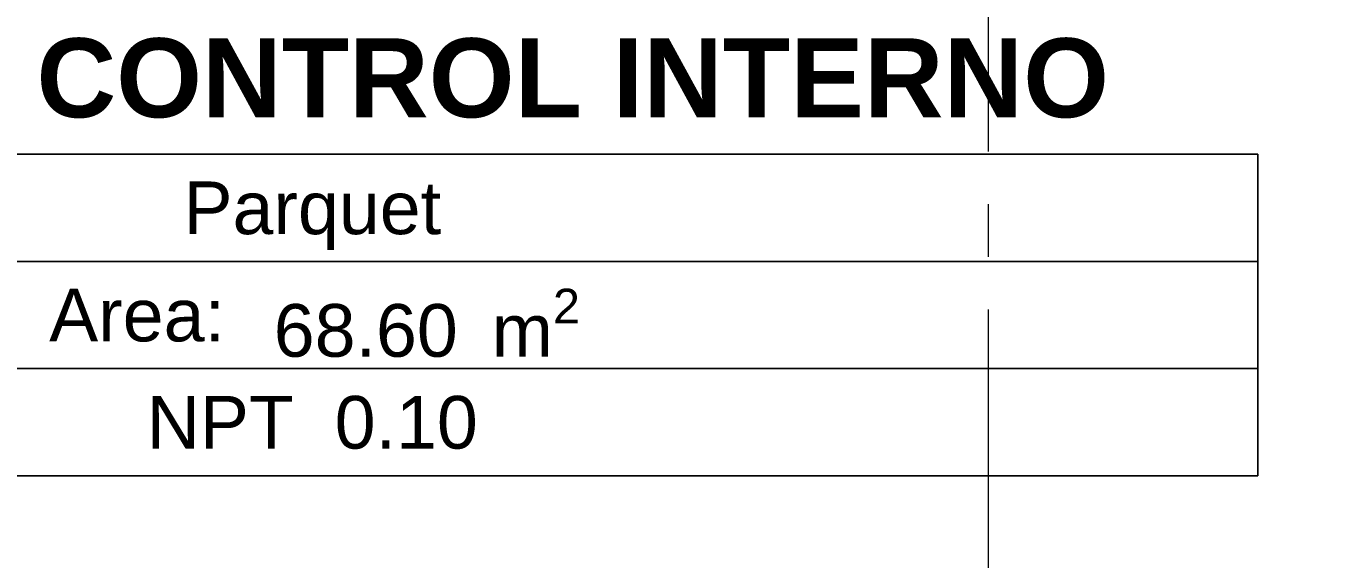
# Model space of a CAD drawing. Header units: inches. Extents: x -38 to 5698, y -33 to 92.
# Drawn here: x 19.242 to 21.706, y 15.337 to 16.349 of the extents above; entities that cross this region are included whole.
import ezdxf

# ---------------------------------------------------------------- set-up
doc = ezdxf.new("R2010")
doc.units = ezdxf.units.IN
doc.header["$MEASUREMENT"] = 0
doc.linetypes.add('Punto & Raya', pattern=[0.65, 0.5, -0.075, 0, -0.075])
for name, color, linetype in [('02 _ ARQ _ ZON _ Espacio.3D', 7, 'Continuous'), ('08 _ STR _ EXT _ 10 Vereda Exterior', 7, 'Continuous'), ('Marcador - Secciones', 251, 'Continuous')]:
    doc.layers.add(name, color=color, linetype=linetype)
doc.styles.add('Estilo_Generado_1', font='swisseb.ttf')
doc.styles.add('Estilo_Generado_7', font='swisse.ttf')

msp = doc.modelspace()

# ---------------------------------------------------------------- hatches: boundary and pattern name
at = {"layer": '08 _ STR _ EXT _ 10 Vereda Exterior', "linetype": 'Continuous', "lineweight": 13}
h = msp.add_hatch(dxfattribs=at)
h.set_pattern_fill('RETÍCULA_100X100_0002', color=251, style=0, pattern_type=2)
h.set_pattern_definition([(360, (3.7574, 18.3027), (0, 2.53199), []), (90, (3.7574, 18.3027), (-3.6, 0), [])])
h.paths.add_polyline_path([(2.17, 3.6213), (4.2913, 1.5), (9.32, 1.5), (9.32, 6.5), (40.52, 6.5), (40.52, 1.5), (52.92, 1.5), (52.92, 19.0859), (51.57, 19.0859), (51.57, 7.2), (9.07, 7.2), (9.07, 7.85), (6.5201, 7.85, -0.414214), (6.2701, 8.1), (6.2701, 8.85, -0.414213), (6.5201, 9.1), (9.07, 9.1), (9.07, 12), (6.5201, 12, -0.414214), (6.2701, 12.25), (6.2701, 13, -0.414213), (6.5201, 13.25), (9.07, 13.25), (9.07, 16.15), (6.5201, 16.15, -0.414214), (6.2701, 16.4), (6.2701, 17.15, -0.414213), (6.5201, 17.4), (8.77, 17.4), (8.7706, 21.0499), (2.17, 21.0499)])

# ---------------------------------------------------------------- linework, layer by layer
at = {"layer": '02 _ ARQ _ ZON _ Espacio.3D', "color": 252, "linetype": 'Continuous', "lineweight": 13}
for p, q in [((21.582, 16.1058), (17.9902, 16.1058)), ((17.9902, 16.1058), (21.582, 16.1058)), ((21.582, 15.4951), (21.582, 16.1058)), ((21.582, 16.1058), (21.582, 15.9023)), ((21.582, 15.9023), (17.9902, 15.9023)), ((17.9902, 15.9023), (21.582, 15.9023)), ((21.582, 15.9023), (21.582, 15.6987)), ((21.582, 15.6987), (17.9902, 15.6987)), ((17.9902, 15.6987), (21.582, 15.6987)), ((21.582, 15.6987), (21.582, 15.4951)), ((17.9902, 15.4951), (21.582, 15.4951)), ((21.582, 15.4951), (17.9902, 15.4951))]:
    msp.add_line(p, q, dxfattribs=at)
at = {"layer": 'Marcador - Secciones', "color": 251, "linetype": 'Punto & Raya', "lineweight": 13}
msp.add_line((21.07, 46.2111), (21.07, 0.8878), dxfattribs=at)

# ---------------------------------------------------------------- texts
at = {"layer": '02 _ ARQ _ ZON _ Espacio.3D', "color": 252, "lineweight": 25, "attachment_point": 2}
for s, insert, char_height, style in [('\\A1;{\\pqc;\\pt0;\\fSwis721 Ex BT|b1|i0|c0|p34;SISTEMA CONTROL INTERNO}', (19.7861, 16.3258), 0.15, 'Estilo_Generado_1'), ('\\A1;{\\pqc;\\pt0;\\fSwis721 Ex BT|b0|i0|c238|p34;}', (19.4986, 16.0855), 0.1, 'Estilo_Generado_7'), ('\\A1;{\\pqc;\\pt0;\\fSwis721 Ex BT|b0|i0|c238|p34;Parquet}', (19.7861, 16.054), 0.1, 'Estilo_Generado_7'), ('\\A1;{\\pqc;\\pt0;\\fSwis721 Ex BT|b0|i0|c238|p34;Area: }', (19.4533, 15.8505), 0.1, 'Estilo_Generado_7'), ('\\A1;{\\pqc;\\pt0,0.3;\\fSwis721 Ex BT|b0|i0|c238|p34;68.60\\fSwis721 Ex BT|b0|i0|c238|p34;\\A1{\\H.66x;\\S^  ;}\\fSwis721 Ex BT|b0|i0|c238|p34; m\\fSwis721 Ex BT|b0|i0|c238|p34;\\A1{\\H.66x;\\S2^  ;}}', (20.0037, 15.8505), 0.1, 'Estilo_Generado_7'), ('\\A1;{\\pqc;\\pt0;\\fSwis721 Ex BT|b0|i0|c238|p34;}', (19.4286, 15.6783), 0.1, 'Estilo_Generado_7'), ('\\A1;{\\pqc;\\pt0;\\fSwis721 Ex BT|b0|i0|c238|p34;NPT  0.10}', (19.7861, 15.6469), 0.1, 'Estilo_Generado_7')]:
    msp.add_mtext(s, dxfattribs=dict(at, insert=insert, char_height=char_height, style=style))

doc.saveas('drawing.dxf')
